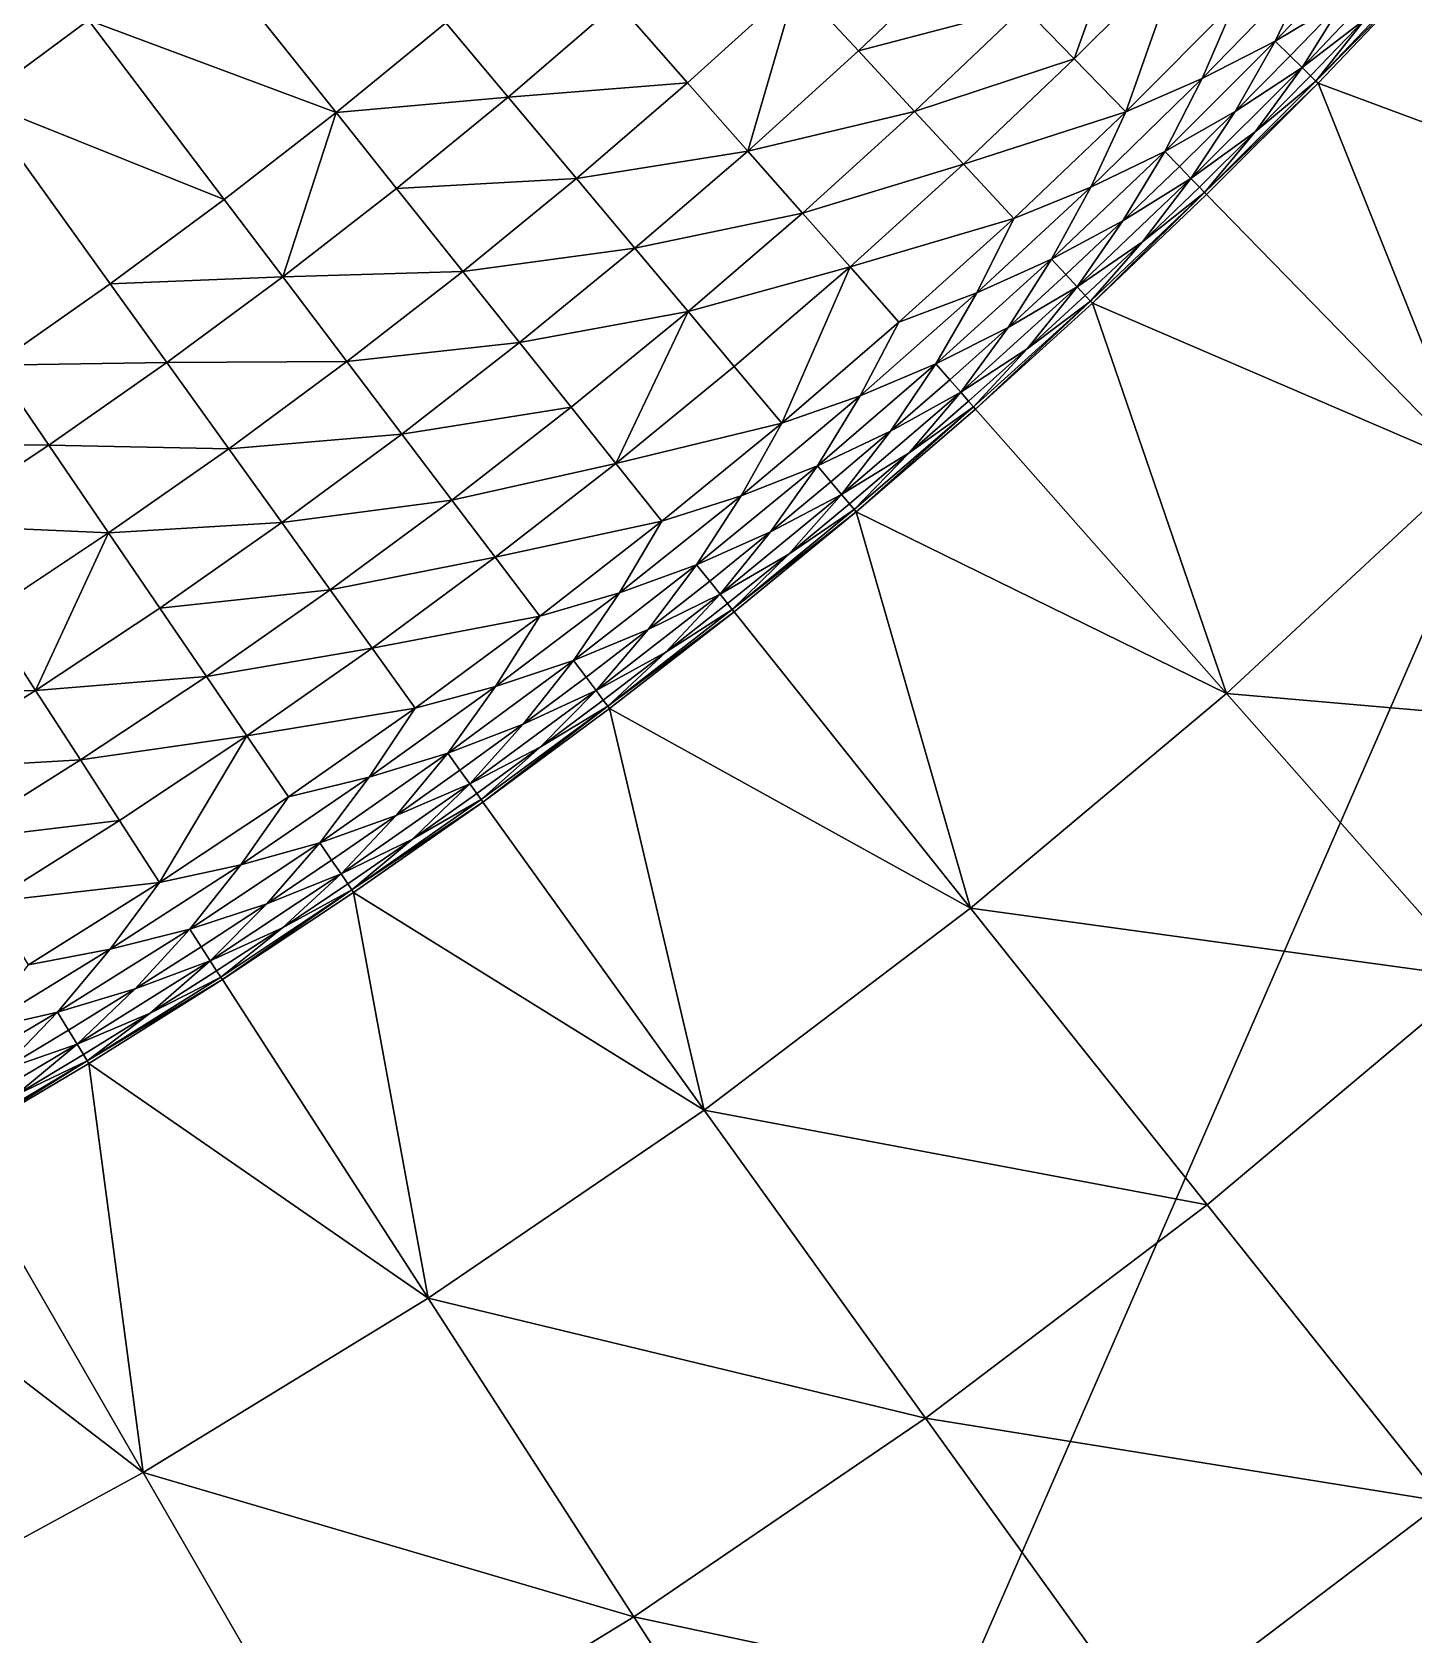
# Model space of a CAD drawing. Header units: millimetres. Extents: x -3250 to 8000, y -3250 to 3250.
# Drawn here: x 1281 to 1828, y -2359 to -1725 of the extents above; entities that cross this region are included whole.
import ezdxf

# ---------------------------------------------------------------- set-up
doc = ezdxf.new("R2010")
doc.units = ezdxf.units.MM
doc.header["$MEASUREMENT"] = 0
doc.layers.add('MESH_3D', color=2, linetype='CONTINUOUS')

msp = doc.modelspace()

# ---------------------------------------------------------------- linework, layer by layer
at = {"layer": 'MESH_3D'}
for points in [[(2150.48, 2436.79, 32500), (-3128.53, 880.23, 32500), (-2326.57, -2269.27, 32500)], [(2150.48, 2436.79, 32500), (-2326.57, -2269.27, 32500), (3105.61, 957.95, 32500)], [(3105.61, 957.95, 32500), (-2326.57, -2269.27, 32500), (-1962.36, -2590.68, 32500)], [(3105.61, 957.95, 32500), (-1962.36, -2590.68, 32500), (-1625, -2814.58, 32500)], [(3105.61, 957.95, 32500), (-1625, -2814.58, 32500), (-723.19, -3168.52, 32500)], [(3105.61, 957.95, 32500), (-723.19, -3168.52, 32500), (1410.12, -2928.15, 32500)], [(3105.61, 957.95, 32500), (1410.12, -2928.15, 32500), (2382.42, -2210.56, 32500)], [(1693.25, -1736, -303.82), (1673.41, -1715.67, -355.73), (1715.67, -1673.41, -355.73)], [(1736, -1693.25, -303.82), (1693.25, -1736, -303.82), (1715.67, -1673.41, -355.73)], [(1303.42, -1720.75, -630.5), (1260.11, -1752.71, -630.5), (1210.32, -1683.45, -698.41)], [(1786.7, -1699.76, -205.25), (1815.23, -1684.28, -171.85), (1772.67, -1729.02, -171.85)], [(1800.1, -1712.5, -138.74), (1772.67, -1729.02, -171.85), (1815.23, -1684.28, -171.85)], [(1401.37, -1757.26, -547.31), (1303.42, -1720.75, -630.5), (1345.91, -1687.72, -630.5)], [(1444.74, -1721.78, -547.31), (1401.37, -1757.26, -547.31), (1345.91, -1687.72, -630.5)], [(1650.58, -1692.26, -406.77), (1607.88, -1732.88, -406.77), (1583.4, -1706.5, -455.71)], [(1673.41, -1715.67, -355.73), (1607.88, -1732.88, -406.77), (1650.58, -1692.26, -406.77)], [(1713.63, -1756.9, -238.11), (1693.25, -1736, -303.82), (1736, -1693.25, -303.82)], [(1756.9, -1713.63, -238.11), (1713.63, -1756.9, -238.11), (1736, -1693.25, -303.82)], [(1800.1, -1712.5, -138.74), (1826.12, -1694.39, -105.25), (1783.31, -1739.39, -105.25)], [(1808.29, -1720.29, -71.93), (1783.31, -1739.39, -105.25), (1826.12, -1694.39, -105.25)], [(1786.7, -1699.76, -205.25), (1743.77, -1743.77, -205.25), (1756.9, -1713.63, -238.11)], [(1786.7, -1699.76, -205.25), (1772.67, -1729.02, -171.85), (1743.77, -1743.77, -205.25)], [(1831.76, -1699.63, -38.42), (1832.63, -1700.43), (1788.82, -1744.77, -38.42)], [(1808.29, -1720.29, -71.93), (1831.76, -1699.63, -38.42), (1788.82, -1744.77, -38.42)], [(1788.82, -1744.77, -38.42), (1832.63, -1700.43), (1789.67, -1745.59)], [(1832.63, -1700.43, 24000), (1789.67, -1745.59, 24000), (1789.67, -1745.59)], [(1832.63, -1700.43, 24000), (1789.67, -1745.59), (1832.63, -1700.43)], [(1942.59, -1802.46, 24200), (1789.67, -1745.59, 24000), (1832.63, -1700.43, 24000)], [(1583.4, -1706.5, -455.71), (1540.36, -1745.45, -455.71), (1512.58, -1713.96, -506.08)], [(1564.18, -1772.43, -406.77), (1540.36, -1745.45, -455.71), (1583.4, -1706.5, -455.71)], [(1607.88, -1732.88, -406.77), (1564.18, -1772.43, -406.77), (1583.4, -1706.5, -455.71)], [(1512.58, -1713.96, -506.08), (1469.38, -1751.13, -506.08), (1444.74, -1721.78, -547.31)], [(1540.36, -1745.45, -455.71), (1469.38, -1751.13, -506.08), (1512.58, -1713.96, -506.08)], [(1673.41, -1715.67, -355.73), (1630.12, -1756.85, -355.73), (1607.88, -1732.88, -406.77)], [(1693.25, -1736, -303.82), (1630.12, -1756.85, -355.73), (1673.41, -1715.67, -355.73)], [(1743.77, -1743.77, -205.25), (1713.63, -1756.9, -238.11), (1756.9, -1713.63, -238.11)], [(1800.1, -1712.5, -138.74), (1778.61, -1734.81, -138.74), (1772.67, -1729.02, -171.85)], [(1800.1, -1712.5, -138.74), (1783.31, -1739.39, -105.25), (1778.61, -1734.81, -138.74)], [(1357.13, -1791.65, -547.31), (1260.11, -1752.71, -630.5), (1303.42, -1720.75, -630.5)], [(1401.37, -1757.26, -547.31), (1357.13, -1791.65, -547.31), (1303.42, -1720.75, -630.5)], [(1469.38, -1751.13, -506.08), (1401.37, -1757.26, -547.31), (1444.74, -1721.78, -547.31)], [(1808.29, -1720.29, -71.93), (1786.7, -1742.7, -71.93), (1783.31, -1739.39, -105.25)], [(1808.29, -1720.29, -71.93), (1788.82, -1744.77, -38.42), (1786.7, -1742.7, -71.93)], [(1743.77, -1743.77, -205.25), (1772.67, -1729.02, -171.85), (1729.02, -1772.67, -171.85)], [(1756.84, -1756.84, -138.74), (1729.02, -1772.67, -171.85), (1772.67, -1729.02, -171.85)], [(1778.61, -1734.81, -138.74), (1756.84, -1756.84, -138.74), (1772.67, -1729.02, -171.85)], [(1630.12, -1756.85, -355.73), (1564.18, -1772.43, -406.77), (1607.88, -1732.88, -406.77)], [(1693.25, -1736, -303.82), (1649.44, -1777.67, -303.82), (1630.12, -1756.85, -355.73)], [(1713.63, -1756.9, -238.11), (1649.44, -1777.67, -303.82), (1693.25, -1736, -303.82)], [(1778.61, -1734.81, -138.74), (1783.31, -1739.39, -105.25), (1756.84, -1756.84, -138.74)], [(1756.84, -1756.84, -138.74), (1783.31, -1739.39, -105.25), (1739.39, -1783.31, -105.25)], [(1764.84, -1764.84, -71.93), (1739.39, -1783.31, -105.25), (1783.31, -1739.39, -105.25)], [(1786.7, -1742.7, -71.93), (1764.84, -1764.84, -71.93), (1783.31, -1739.39, -105.25)], [(1786.7, -1742.7, -71.93), (1788.82, -1744.77, -38.42), (1764.84, -1764.84, -71.93)], [(1540.36, -1745.45, -455.71), (1496.37, -1783.31, -455.71), (1469.38, -1751.13, -506.08)], [(1564.18, -1772.43, -406.77), (1496.37, -1783.31, -455.71), (1540.36, -1745.45, -455.71)], [(1743.77, -1743.77, -205.25), (1729.02, -1772.67, -171.85), (1699.76, -1786.7, -205.25)], [(1743.77, -1743.77, -205.25), (1699.76, -1786.7, -205.25), (1713.63, -1756.9, -238.11)], [(1788.82, -1744.77, -38.42), (1789.67, -1745.59), (1744.77, -1788.82, -38.42)], [(1764.84, -1764.84, -71.93), (1788.82, -1744.77, -38.42), (1744.77, -1788.82, -38.42)], [(1744.77, -1788.82, -38.42), (1789.67, -1745.59), (1745.59, -1789.67)], [(1745.59, -1789.67, 24000), (1745.59, -1789.67), (1789.67, -1745.59)], [(1789.67, -1745.59, 24000), (1745.59, -1789.67, 24000), (1789.67, -1745.59)], [(1850.33, -1897.05, 24200), (1745.59, -1789.67, 24000), (1789.67, -1745.59, 24000)], [(1942.59, -1802.46, 24200), (1850.33, -1897.05, 24200), (1789.67, -1745.59, 24000)], [(1312.04, -1824.93, -547.31), (1266.13, -1857.07, -547.31), (1260.11, -1752.71, -630.5)], [(1357.13, -1791.65, -547.31), (1312.04, -1824.93, -547.31), (1260.11, -1752.71, -630.5)], [(1469.38, -1751.13, -506.08), (1425.26, -1787.22, -506.08), (1401.37, -1757.26, -547.31)], [(1496.37, -1783.31, -455.71), (1425.26, -1787.22, -506.08), (1469.38, -1751.13, -506.08)], [(1380.26, -1822.2, -506.08), (1357.13, -1791.65, -547.31), (1401.37, -1757.26, -547.31)], [(1425.26, -1787.22, -506.08), (1380.26, -1822.2, -506.08), (1401.37, -1757.26, -547.31)], [(1630.12, -1756.85, -355.73), (1585.82, -1796.95, -355.73), (1564.18, -1772.43, -406.77)], [(1649.44, -1777.67, -303.82), (1585.82, -1796.95, -355.73), (1630.12, -1756.85, -355.73)], [(1713.63, -1756.9, -238.11), (1669.3, -1799.07, -238.11), (1649.44, -1777.67, -303.82)], [(1699.76, -1786.7, -205.25), (1669.3, -1799.07, -238.11), (1713.63, -1756.9, -238.11)], [(1756.84, -1756.84, -138.74), (1734.81, -1778.61, -138.74), (1729.02, -1772.67, -171.85)], [(1756.84, -1756.84, -138.74), (1739.39, -1783.31, -105.25), (1734.81, -1778.61, -138.74)], [(1764.84, -1764.84, -71.93), (1742.7, -1786.7, -71.93), (1739.39, -1783.31, -105.25)], [(1764.84, -1764.84, -71.93), (1744.77, -1788.82, -38.42), (1742.7, -1786.7, -71.93)], [(1564.18, -1772.43, -406.77), (1519.5, -1810.87, -406.77), (1496.37, -1783.31, -455.71)], [(1585.82, -1796.95, -355.73), (1519.5, -1810.87, -406.77), (1564.18, -1772.43, -406.77)], [(1699.76, -1786.7, -205.25), (1729.02, -1772.67, -171.85), (1684.28, -1815.23, -171.85)], [(1712.5, -1800.1, -138.74), (1684.28, -1815.23, -171.85), (1729.02, -1772.67, -171.85)], [(1734.81, -1778.61, -138.74), (1712.5, -1800.1, -138.74), (1729.02, -1772.67, -171.85)], [(1649.44, -1777.67, -303.82), (1604.61, -1818.24, -303.82), (1585.82, -1796.95, -355.73)], [(1669.3, -1799.07, -238.11), (1604.61, -1818.24, -303.82), (1649.44, -1777.67, -303.82)], [(1734.81, -1778.61, -138.74), (1739.39, -1783.31, -105.25), (1712.5, -1800.1, -138.74)], [(1451.45, -1820.06, -455.71), (1380.26, -1822.2, -506.08), (1425.26, -1787.22, -506.08)], [(1496.37, -1783.31, -455.71), (1451.45, -1820.06, -455.71), (1425.26, -1787.22, -506.08)], [(1519.5, -1810.87, -406.77), (1451.45, -1820.06, -455.71), (1496.37, -1783.31, -455.71)], [(1699.76, -1786.7, -205.25), (1654.68, -1828.52, -205.25), (1669.3, -1799.07, -238.11)], [(1699.76, -1786.7, -205.25), (1684.28, -1815.23, -171.85), (1654.68, -1828.52, -205.25)], [(1712.5, -1800.1, -138.74), (1739.39, -1783.31, -105.25), (1694.39, -1826.12, -105.25)], [(1720.29, -1808.29, -71.93), (1694.39, -1826.12, -105.25), (1739.39, -1783.31, -105.25)], [(1742.7, -1786.7, -71.93), (1720.29, -1808.29, -71.93), (1739.39, -1783.31, -105.25)], [(1742.7, -1786.7, -71.93), (1744.77, -1788.82, -38.42), (1720.29, -1808.29, -71.93)], [(1380.26, -1822.2, -506.08), (1312.04, -1824.93, -547.31), (1357.13, -1791.65, -547.31)], [(1744.77, -1788.82, -38.42), (1700.43, -1832.63), (1699.63, -1831.76, -38.42)], [(1720.29, -1808.29, -71.93), (1744.77, -1788.82, -38.42), (1699.63, -1831.76, -38.42)], [(1744.77, -1788.82, -38.42), (1745.59, -1789.67), (1700.43, -1832.63)], [(1745.59, -1789.67, 24000), (1700.43, -1832.63, 24000), (1700.43, -1832.63)], [(1745.59, -1789.67, 24000), (1700.43, -1832.63), (1745.59, -1789.67)], [(1850.33, -1897.05, 24200), (1700.43, -1832.63, 24000), (1745.59, -1789.67, 24000)], [(1585.82, -1796.95, -355.73), (1540.52, -1835.92, -355.73), (1519.5, -1810.87, -406.77)], [(1604.61, -1818.24, -303.82), (1540.52, -1835.92, -355.73), (1585.82, -1796.95, -355.73)], [(1669.3, -1799.07, -238.11), (1623.93, -1840.13, -238.11), (1604.61, -1818.24, -303.82)], [(1654.68, -1828.52, -205.25), (1623.93, -1840.13, -238.11), (1669.3, -1799.07, -238.11)], [(1712.5, -1800.1, -138.74), (1689.92, -1821.31, -138.74), (1684.28, -1815.23, -171.85)], [(1712.5, -1800.1, -138.74), (1694.39, -1826.12, -105.25), (1689.92, -1821.31, -138.74)], [(1519.5, -1810.87, -406.77), (1473.88, -1848.19, -406.77), (1451.45, -1820.06, -455.71)], [(1540.52, -1835.92, -355.73), (1473.88, -1848.19, -406.77), (1519.5, -1810.87, -406.77)], [(1720.29, -1808.29, -71.93), (1697.61, -1829.59, -71.93), (1694.39, -1826.12, -105.25)], [(1720.29, -1808.29, -71.93), (1699.63, -1831.76, -38.42), (1697.61, -1829.59, -71.93)], [(1604.61, -1818.24, -303.82), (1558.78, -1857.68, -303.82), (1540.52, -1835.92, -355.73)], [(1577.55, -1880.05, -238.11), (1558.78, -1857.68, -303.82), (1604.61, -1818.24, -303.82)], [(1623.93, -1840.13, -238.11), (1577.55, -1880.05, -238.11), (1604.61, -1818.24, -303.82)], [(1654.68, -1828.52, -205.25), (1684.28, -1815.23, -171.85), (1638.51, -1856.65, -171.85)], [(1667.09, -1842.23, -138.74), (1638.51, -1856.65, -171.85), (1684.28, -1815.23, -171.85)], [(1689.92, -1821.31, -138.74), (1667.09, -1842.23, -138.74), (1684.28, -1815.23, -171.85)], [(1334.4, -1856.04, -506.08), (1266.13, -1857.07, -547.31), (1312.04, -1824.93, -547.31)], [(1380.26, -1822.2, -506.08), (1334.4, -1856.04, -506.08), (1312.04, -1824.93, -547.31)], [(1405.62, -1855.68, -455.71), (1334.4, -1856.04, -506.08), (1380.26, -1822.2, -506.08)], [(1451.45, -1820.06, -455.71), (1405.62, -1855.68, -455.71), (1380.26, -1822.2, -506.08)], [(1473.88, -1848.19, -406.77), (1405.62, -1855.68, -455.71), (1451.45, -1820.06, -455.71)], [(1689.92, -1821.31, -138.74), (1694.39, -1826.12, -105.25), (1667.09, -1842.23, -138.74)], [(1654.68, -1828.52, -205.25), (1638.51, -1856.65, -171.85), (1608.58, -1869.21, -205.25)], [(1654.68, -1828.52, -205.25), (1608.58, -1869.21, -205.25), (1623.93, -1840.13, -238.11)], [(1667.09, -1842.23, -138.74), (1694.39, -1826.12, -105.25), (1648.34, -1867.8, -105.25)], [(1674.67, -1850.61, -71.93), (1648.34, -1867.8, -105.25), (1694.39, -1826.12, -105.25)], [(1697.61, -1829.59, -71.93), (1674.67, -1850.61, -71.93), (1694.39, -1826.12, -105.25)], [(1697.61, -1829.59, -71.93), (1699.63, -1831.76, -38.42), (1674.67, -1850.61, -71.93)], [(1540.52, -1835.92, -355.73), (1494.27, -1873.76, -355.73), (1473.88, -1848.19, -406.77)], [(1511.98, -1895.97, -303.82), (1494.27, -1873.76, -355.73), (1540.52, -1835.92, -355.73)], [(1558.78, -1857.68, -303.82), (1511.98, -1895.97, -303.82), (1540.52, -1835.92, -355.73)], [(1699.63, -1831.76, -38.42), (1654.21, -1874.45), (1653.43, -1873.57, -38.42)], [(1674.67, -1850.61, -71.93), (1699.63, -1831.76, -38.42), (1653.43, -1873.57, -38.42)], [(1699.63, -1831.76, -38.42), (1700.43, -1832.63), (1654.21, -1874.45)], [(1654.21, -1874.45, 24000), (1654.21, -1874.45), (1700.43, -1832.63)], [(1700.43, -1832.63, 24000), (1654.21, -1874.45, 24000), (1700.43, -1832.63)], [(1753.47, -1986.92, 24200), (1654.21, -1874.45, 24000), (1700.43, -1832.63, 24000)], [(1850.33, -1897.05, 24200), (1753.47, -1986.92, 24200), (1700.43, -1832.63, 24000)], [(1608.58, -1869.21, -205.25), (1577.55, -1880.05, -238.11), (1623.93, -1840.13, -238.11)], [(1667.09, -1842.23, -138.74), (1643.99, -1862.87, -138.74), (1638.51, -1856.65, -171.85)], [(1667.09, -1842.23, -138.74), (1648.34, -1867.8, -105.25), (1643.99, -1862.87, -138.74)], [(1473.88, -1848.19, -406.77), (1427.35, -1884.36, -406.77), (1405.62, -1855.68, -455.71)], [(1494.27, -1873.76, -355.73), (1427.35, -1884.36, -406.77), (1473.88, -1848.19, -406.77)], [(1674.67, -1850.61, -71.93), (1651.47, -1871.35, -71.93), (1648.34, -1867.8, -105.25)], [(1674.67, -1850.61, -71.93), (1653.43, -1873.57, -38.42), (1651.47, -1871.35, -71.93)], [(1334.4, -1856.04, -506.08), (1287.72, -1888.73, -506.08), (1266.13, -1857.07, -547.31)], [(1358.92, -1890.14, -455.71), (1287.72, -1888.73, -506.08), (1334.4, -1856.04, -506.08)], [(1405.62, -1855.68, -455.71), (1358.92, -1890.14, -455.71), (1334.4, -1856.04, -506.08)], [(1427.35, -1884.36, -406.77), (1358.92, -1890.14, -455.71), (1405.62, -1855.68, -455.71)], [(1608.58, -1869.21, -205.25), (1638.51, -1856.65, -171.85), (1591.71, -1896.93, -171.85)], [(1620.64, -1883.22, -138.74), (1591.71, -1896.93, -171.85), (1638.51, -1856.65, -171.85)], [(1643.99, -1862.87, -138.74), (1620.64, -1883.22, -138.74), (1638.51, -1856.65, -171.85)], [(1287.72, -1888.73, -506.08), (1219.44, -1888.06, -547.31), (1266.13, -1857.07, -547.31)], [(1577.55, -1880.05, -238.11), (1511.98, -1895.97, -303.82), (1558.78, -1857.68, -303.82)], [(1643.99, -1862.87, -138.74), (1648.34, -1867.8, -105.25), (1620.64, -1883.22, -138.74)], [(1608.58, -1869.21, -205.25), (1561.48, -1908.73, -205.25), (1577.55, -1880.05, -238.11)], [(1608.58, -1869.21, -205.25), (1591.71, -1896.93, -171.85), (1561.48, -1908.73, -205.25)], [(1620.64, -1883.22, -138.74), (1648.34, -1867.8, -105.25), (1601.26, -1908.31, -105.25)], [(1628.02, -1891.79, -71.93), (1601.26, -1908.31, -105.25), (1648.34, -1867.8, -105.25)], [(1651.47, -1871.35, -71.93), (1628.02, -1891.79, -71.93), (1648.34, -1867.8, -105.25)], [(1494.27, -1873.76, -355.73), (1447.1, -1910.43, -355.73), (1427.35, -1884.36, -406.77)], [(1511.98, -1895.97, -303.82), (1447.1, -1910.43, -355.73), (1494.27, -1873.76, -355.73)], [(1653.43, -1873.57, -38.42), (1606.97, -1915.11), (1606.21, -1914.21, -38.42)], [(1628.02, -1891.79, -71.93), (1653.43, -1873.57, -38.42), (1606.21, -1914.21, -38.42)], [(1653.43, -1873.57, -38.42), (1654.21, -1874.45), (1606.97, -1915.11)], [(1654.21, -1874.45, 24000), (1606.97, -1915.11), (1654.21, -1874.45)], [(1654.21, -1874.45, 24000), (1606.97, -1915.11, 24000), (1606.97, -1915.11)], [(1753.47, -1986.92, 24200), (1606.97, -1915.11, 24000), (1654.21, -1874.45, 24000)], [(1651.47, -1871.35, -71.93), (1653.43, -1873.57, -38.42), (1628.02, -1891.79, -71.93)], [(1577.55, -1880.05, -238.11), (1530.18, -1918.79, -238.11), (1511.98, -1895.97, -303.82)], [(1561.48, -1908.73, -205.25), (1530.18, -1918.79, -238.11), (1577.55, -1880.05, -238.11)], [(1287.72, -1888.73, -506.08), (1240.23, -1920.25, -506.08), (1219.44, -1888.06, -547.31)], [(1427.35, -1884.36, -406.77), (1379.93, -1919.36, -406.77), (1358.92, -1890.14, -455.71)], [(1447.1, -1910.43, -355.73), (1379.93, -1919.36, -406.77), (1427.35, -1884.36, -406.77)], [(1620.64, -1883.22, -138.74), (1597.04, -1903.28, -138.74), (1591.71, -1896.93, -171.85)], [(1620.64, -1883.22, -138.74), (1601.26, -1908.31, -105.25), (1597.04, -1903.28, -138.74)], [(1311.37, -1923.43, -455.71), (1240.23, -1920.25, -506.08), (1287.72, -1888.73, -506.08)], [(1358.92, -1890.14, -455.71), (1311.37, -1923.43, -455.71), (1287.72, -1888.73, -506.08)], [(1379.93, -1919.36, -406.77), (1311.37, -1923.43, -455.71), (1358.92, -1890.14, -455.71)], [(1628.02, -1891.79, -71.93), (1604.31, -1911.94, -71.93), (1601.26, -1908.31, -105.25)], [(1628.02, -1891.79, -71.93), (1606.21, -1914.21, -38.42), (1604.31, -1911.94, -71.93)], [(1511.98, -1895.97, -303.82), (1464.24, -1933.07, -303.82), (1447.1, -1910.43, -355.73)], [(1530.18, -1918.79, -238.11), (1464.24, -1933.07, -303.82), (1511.98, -1895.97, -303.82)], [(1561.48, -1908.73, -205.25), (1591.71, -1896.93, -171.85), (1543.92, -1936.02, -171.85)], [(1573.19, -1923.04, -138.74), (1543.92, -1936.02, -171.85), (1591.71, -1896.93, -171.85)], [(1597.04, -1903.28, -138.74), (1573.19, -1923.04, -138.74), (1591.71, -1896.93, -171.85)], [(1955.06, -2004.43, 24400), (1753.47, -1986.92, 24200), (1850.33, -1897.05, 24200)], [(1597.04, -1903.28, -138.74), (1601.26, -1908.31, -105.25), (1573.19, -1923.04, -138.74)], [(1447.1, -1910.43, -355.73), (1399.02, -1945.91, -355.73), (1379.93, -1919.36, -406.77)], [(1464.24, -1933.07, -303.82), (1399.02, -1945.91, -355.73), (1447.1, -1910.43, -355.73)], [(1561.48, -1908.73, -205.25), (1543.92, -1936.02, -171.85), (1513.41, -1947.07, -205.25)], [(1561.48, -1908.73, -205.25), (1513.41, -1947.07, -205.25), (1530.18, -1918.79, -238.11)], [(1573.19, -1923.04, -138.74), (1601.26, -1908.31, -105.25), (1553.19, -1947.64, -105.25)], [(1580.35, -1931.79, -71.93), (1553.19, -1947.64, -105.25), (1601.26, -1908.31, -105.25)], [(1604.31, -1911.94, -71.93), (1580.35, -1931.79, -71.93), (1601.26, -1908.31, -105.25)], [(1604.31, -1911.94, -71.93), (1606.21, -1914.21, -38.42), (1580.35, -1931.79, -71.93)], [(1311.37, -1923.43, -455.71), (1263.01, -1955.53, -455.71), (1240.23, -1920.25, -506.08)], [(1379.93, -1919.36, -406.77), (1331.65, -1953.17, -406.77), (1311.37, -1923.43, -455.71)], [(1399.02, -1945.91, -355.73), (1331.65, -1953.17, -406.77), (1379.93, -1919.36, -406.77)], [(1530.18, -1918.79, -238.11), (1481.87, -1956.34, -238.11), (1464.24, -1933.07, -303.82)], [(1513.41, -1947.07, -205.25), (1481.87, -1956.34, -238.11), (1530.18, -1918.79, -238.11)], [(1606.21, -1914.21, -38.42), (1606.97, -1915.11), (1557.99, -1953.66, -38.42)], [(1580.35, -1931.79, -71.93), (1606.21, -1914.21, -38.42), (1557.99, -1953.66, -38.42)], [(1557.99, -1953.66, -38.42), (1606.97, -1915.11), (1558.72, -1954.58)], [(1606.97, -1915.11, 24000), (1558.72, -1954.58), (1606.97, -1915.11)], [(1606.97, -1915.11, 24000), (1558.72, -1954.58, 24000), (1558.72, -1954.58)], [(1652.25, -2071.85, 24200), (1558.72, -1954.58, 24000), (1606.97, -1915.11, 24000)], [(1753.47, -1986.92, 24200), (1652.25, -2071.85, 24200), (1606.97, -1915.11, 24000)], [(1282.54, -1985.76, -406.77), (1263.01, -1955.53, -455.71), (1311.37, -1923.43, -455.71)], [(1331.65, -1953.17, -406.77), (1282.54, -1985.76, -406.77), (1311.37, -1923.43, -455.71)], [(1573.19, -1923.04, -138.74), (1549.09, -1942.5, -138.74), (1543.92, -1936.02, -171.85)], [(1573.19, -1923.04, -138.74), (1553.19, -1947.64, -105.25), (1549.09, -1942.5, -138.74)], [(1580.35, -1931.79, -71.93), (1556.14, -1951.34, -71.93), (1553.19, -1947.64, -105.25)], [(1580.35, -1931.79, -71.93), (1557.99, -1953.66, -38.42), (1556.14, -1951.34, -71.93)], [(1464.24, -1933.07, -303.82), (1415.6, -1968.97, -303.82), (1399.02, -1945.91, -355.73)], [(1481.87, -1956.34, -238.11), (1415.6, -1968.97, -303.82), (1464.24, -1933.07, -303.82)], [(1513.41, -1947.07, -205.25), (1543.92, -1936.02, -171.85), (1495.18, -1973.91, -171.85)], [(1524.76, -1961.66, -138.74), (1495.18, -1973.91, -171.85), (1543.92, -1936.02, -171.85)], [(1549.09, -1942.5, -138.74), (1524.76, -1961.66, -138.74), (1543.92, -1936.02, -171.85)], [(1549.09, -1942.5, -138.74), (1553.19, -1947.64, -105.25), (1524.76, -1961.66, -138.74)], [(1399.02, -1945.91, -355.73), (1350.07, -1980.19, -355.73), (1331.65, -1953.17, -406.77)], [(1415.6, -1968.97, -303.82), (1350.07, -1980.19, -355.73), (1399.02, -1945.91, -355.73)], [(1513.41, -1947.07, -205.25), (1495.18, -1973.91, -171.85), (1464.4, -1984.19, -205.25)], [(1513.41, -1947.07, -205.25), (1464.4, -1984.19, -205.25), (1481.87, -1956.34, -238.11)], [(1524.76, -1961.66, -138.74), (1553.19, -1947.64, -105.25), (1504.15, -1985.75, -105.25)], [(1531.69, -1970.59, -71.93), (1504.15, -1985.75, -105.25), (1553.19, -1947.64, -105.25)], [(1556.14, -1951.34, -71.93), (1531.69, -1970.59, -71.93), (1553.19, -1947.64, -105.25)], [(1556.14, -1951.34, -71.93), (1557.99, -1953.66, -38.42), (1531.69, -1970.59, -71.93)], [(1282.54, -1985.76, -406.77), (1213.87, -1986.41, -455.71), (1263.01, -1955.53, -455.71)], [(1350.07, -1980.19, -355.73), (1282.54, -1985.76, -406.77), (1331.65, -1953.17, -406.77)], [(1481.87, -1956.34, -238.11), (1432.64, -1992.68, -238.11), (1415.6, -1968.97, -303.82)], [(1464.4, -1984.19, -205.25), (1432.64, -1992.68, -238.11), (1481.87, -1956.34, -238.11)], [(1557.99, -1953.66, -38.42), (1558.72, -1954.58), (1508.8, -1991.89, -38.42)], [(1531.69, -1970.59, -71.93), (1557.99, -1953.66, -38.42), (1508.8, -1991.89, -38.42)], [(1508.8, -1991.89, -38.42), (1558.72, -1954.58), (1509.51, -1992.83)], [(1558.72, -1954.58, 24000), (1509.51, -1992.83), (1558.72, -1954.58)], [(1558.72, -1954.58, 24000), (1509.51, -1992.83, 24000), (1509.51, -1992.83)], [(1652.25, -2071.85, 24200), (1509.51, -1992.83, 24000), (1558.72, -1954.58, 24000)], [(1524.76, -1961.66, -138.74), (1500.18, -1980.52, -138.74), (1495.18, -1973.91, -171.85)], [(1524.76, -1961.66, -138.74), (1504.15, -1985.75, -105.25), (1500.18, -1980.52, -138.74)], [(1415.6, -1968.97, -303.82), (1366.07, -2003.65, -303.82), (1350.07, -1980.19, -355.73)], [(1432.64, -1992.68, -238.11), (1366.07, -2003.65, -303.82), (1415.6, -1968.97, -303.82)], [(1531.69, -1970.59, -71.93), (1507.01, -1989.53, -71.93), (1504.15, -1985.75, -105.25)], [(1531.69, -1970.59, -71.93), (1508.8, -1991.89, -38.42), (1507.01, -1989.53, -71.93)], [(1464.4, -1984.19, -205.25), (1495.18, -1973.91, -171.85), (1445.5, -2010.57, -171.85)], [(1475.38, -1999.07, -138.74), (1445.5, -2010.57, -171.85), (1495.18, -1973.91, -171.85)], [(1500.18, -1980.52, -138.74), (1475.38, -1999.07, -138.74), (1495.18, -1973.91, -171.85)], [(1350.07, -1980.19, -355.73), (1300.28, -2013.23, -355.73), (1282.54, -1985.76, -406.77)], [(1366.07, -2003.65, -303.82), (1300.28, -2013.23, -355.73), (1350.07, -1980.19, -355.73)], [(1500.18, -1980.52, -138.74), (1504.15, -1985.75, -105.25), (1475.38, -1999.07, -138.74)], [(1282.54, -1985.76, -406.77), (1232.63, -2017.12, -406.77), (1213.87, -1986.41, -455.71)], [(1300.28, -2013.23, -355.73), (1232.63, -2017.12, -406.77), (1282.54, -1985.76, -406.77)], [(1464.4, -1984.19, -205.25), (1414.48, -2020.08, -205.25), (1432.64, -1992.68, -238.11)], [(1464.4, -1984.19, -205.25), (1445.5, -2010.57, -171.85), (1414.48, -2020.08, -205.25)], [(1475.38, -1999.07, -138.74), (1504.15, -1985.75, -105.25), (1454.18, -2022.64, -105.25)], [(1482.09, -2008.16, -71.93), (1454.18, -2022.64, -105.25), (1504.15, -1985.75, -105.25)], [(1507.01, -1989.53, -71.93), (1482.09, -2008.16, -71.93), (1504.15, -1985.75, -105.25)], [(1507.01, -1989.53, -71.93), (1508.8, -1991.89, -38.42), (1482.09, -2008.16, -71.93)], [(1852.72, -2099.39, 24400), (1652.25, -2071.85, 24200), (1753.47, -1986.92, 24200)], [(1955.06, -2004.43, 24400), (1852.72, -2099.39, 24400), (1753.47, -1986.92, 24200)], [(1432.64, -1992.68, -238.11), (1382.51, -2027.78, -238.11), (1366.07, -2003.65, -303.82)], [(1414.48, -2020.08, -205.25), (1382.51, -2027.78, -238.11), (1432.64, -1992.68, -238.11)], [(1508.8, -1991.89, -38.42), (1459.36, -2029.85), (1458.67, -2028.89, -38.42)], [(1482.09, -2008.16, -71.93), (1508.8, -1991.89, -38.42), (1458.67, -2028.89, -38.42)], [(1508.8, -1991.89, -38.42), (1509.51, -1992.83), (1459.36, -2029.85)], [(1509.51, -1992.83, 24000), (1459.36, -2029.85), (1509.51, -1992.83)], [(1509.51, -1992.83, 24000), (1459.36, -2029.85, 24000), (1459.36, -2029.85)], [(1546.92, -2151.64, 24200), (1459.36, -2029.85, 24000), (1509.51, -1992.83, 24000)], [(1652.25, -2071.85, 24200), (1546.92, -2151.64, 24200), (1509.51, -1992.83, 24000)], [(1475.38, -1999.07, -138.74), (1450.34, -2017.3, -138.74), (1445.5, -2010.57, -171.85)], [(1475.38, -1999.07, -138.74), (1454.18, -2022.64, -105.25), (1450.34, -2017.3, -138.74)], [(1366.07, -2003.65, -303.82), (1315.69, -2037.09, -303.82), (1300.28, -2013.23, -355.73)], [(1331.53, -2061.61, -238.11), (1315.69, -2037.09, -303.82), (1366.07, -2003.65, -303.82)], [(1382.51, -2027.78, -238.11), (1331.53, -2061.61, -238.11), (1366.07, -2003.65, -303.82)], [(1482.09, -2008.16, -71.93), (1456.94, -2026.48, -71.93), (1454.18, -2022.64, -105.25)], [(1482.09, -2008.16, -71.93), (1458.67, -2028.89, -38.42), (1456.94, -2026.48, -71.93)], [(1300.28, -2013.23, -355.73), (1249.69, -2045.02, -355.73), (1232.63, -2017.12, -406.77)], [(1315.69, -2037.09, -303.82), (1249.69, -2045.02, -355.73), (1300.28, -2013.23, -355.73)], [(1414.48, -2020.08, -205.25), (1445.5, -2010.57, -171.85), (1394.93, -2045.98, -171.85)], [(1425.08, -2035.23, -138.74), (1394.93, -2045.98, -171.85), (1445.5, -2010.57, -171.85)], [(1450.34, -2017.3, -138.74), (1425.08, -2035.23, -138.74), (1445.5, -2010.57, -171.85)], [(1414.48, -2020.08, -205.25), (1363.68, -2054.72, -205.25), (1382.51, -2027.78, -238.11)], [(1414.48, -2020.08, -205.25), (1394.93, -2045.98, -171.85), (1363.68, -2054.72, -205.25)], [(1450.34, -2017.3, -138.74), (1454.18, -2022.64, -105.25), (1425.08, -2035.23, -138.74)], [(1363.68, -2054.72, -205.25), (1331.53, -2061.61, -238.11), (1382.51, -2027.78, -238.11)], [(1425.08, -2035.23, -138.74), (1454.18, -2022.64, -105.25), (1403.3, -2058.26, -105.25)], [(1431.56, -2044.49, -71.93), (1403.3, -2058.26, -105.25), (1454.18, -2022.64, -105.25)], [(1456.94, -2026.48, -71.93), (1431.56, -2044.49, -71.93), (1454.18, -2022.64, -105.25)], [(1456.94, -2026.48, -71.93), (1458.67, -2028.89, -38.42), (1431.56, -2044.49, -71.93)], [(1458.67, -2028.89, -38.42), (1459.36, -2029.85), (1407.63, -2064.62, -38.42)], [(1431.56, -2044.49, -71.93), (1458.67, -2028.89, -38.42), (1407.63, -2064.62, -38.42)], [(1407.63, -2064.62, -38.42), (1459.36, -2029.85), (1408.3, -2065.6)], [(1459.36, -2029.85, 24000), (1408.3, -2065.6), (1459.36, -2029.85)], [(1459.36, -2029.85, 24000), (1408.3, -2065.6, 24000), (1408.3, -2065.6)], [(1546.92, -2151.64, 24200), (1408.3, -2065.6, 24000), (1459.36, -2029.85, 24000)], [(1315.69, -2037.09, -303.82), (1264.5, -2069.26, -303.82), (1249.69, -2045.02, -355.73)], [(1331.53, -2061.61, -238.11), (1264.5, -2069.26, -303.82), (1315.69, -2037.09, -303.82)], [(1425.08, -2035.23, -138.74), (1399.6, -2052.83, -138.74), (1394.93, -2045.98, -171.85)], [(1425.08, -2035.23, -138.74), (1403.3, -2058.26, -105.25), (1399.6, -2052.83, -138.74)], [(1363.68, -2054.72, -205.25), (1394.93, -2045.98, -171.85), (1343.49, -2080.12, -171.85)], [(1373.9, -2070.12, -138.74), (1343.49, -2080.12, -171.85), (1394.93, -2045.98, -171.85)], [(1399.6, -2052.83, -138.74), (1373.9, -2070.12, -138.74), (1394.93, -2045.98, -171.85)], [(1431.56, -2044.49, -71.93), (1405.97, -2062.17, -71.93), (1403.3, -2058.26, -105.25)], [(1431.56, -2044.49, -71.93), (1407.63, -2064.62, -38.42), (1405.97, -2062.17, -71.93)], [(1399.6, -2052.83, -138.74), (1403.3, -2058.26, -105.25), (1373.9, -2070.12, -138.74)], [(1363.68, -2054.72, -205.25), (1312.03, -2088.08, -205.25), (1331.53, -2061.61, -238.11)], [(1363.68, -2054.72, -205.25), (1343.49, -2080.12, -171.85), (1312.03, -2088.08, -205.25)], [(1373.9, -2070.12, -138.74), (1403.3, -2058.26, -105.25), (1351.55, -2092.61, -105.25)], [(1380.15, -2079.54, -71.93), (1351.55, -2092.61, -105.25), (1403.3, -2058.26, -105.25)], [(1405.97, -2062.17, -71.93), (1380.15, -2079.54, -71.93), (1403.3, -2058.26, -105.25)], [(1331.53, -2061.61, -238.11), (1279.72, -2094.17, -238.11), (1264.5, -2069.26, -303.82)], [(1312.03, -2088.08, -205.25), (1279.72, -2094.17, -238.11), (1331.53, -2061.61, -238.11)], [(1407.63, -2064.62, -38.42), (1356.37, -2100.06), (1355.73, -2099.07, -38.42)], [(1380.15, -2079.54, -71.93), (1407.63, -2064.62, -38.42), (1355.73, -2099.07, -38.42)], [(1407.63, -2064.62, -38.42), (1408.3, -2065.6), (1356.37, -2100.06)], [(1408.3, -2065.6, 24000), (1356.37, -2100.06), (1408.3, -2065.6)], [(1408.3, -2065.6, 24000), (1356.37, -2100.06, 24000), (1356.37, -2100.06)], [(1437.75, -2226.07, 24200), (1356.37, -2100.06, 24000), (1408.3, -2065.6, 24000)], [(1405.97, -2062.17, -71.93), (1407.63, -2064.62, -38.42), (1380.15, -2079.54, -71.93)], [(1546.92, -2151.64, 24200), (1437.75, -2226.07, 24200), (1408.3, -2065.6, 24000)], [(1373.9, -2070.12, -138.74), (1347.98, -2087.09, -138.74), (1343.49, -2080.12, -171.85)], [(1373.9, -2070.12, -138.74), (1351.55, -2092.61, -105.25), (1347.98, -2087.09, -138.74)], [(1745.77, -2189.13, 24400), (1546.92, -2151.64, 24200), (1652.25, -2071.85, 24200)], [(1852.72, -2099.39, 24400), (1745.77, -2189.13, 24400), (1652.25, -2071.85, 24200)], [(1312.03, -2088.08, -205.25), (1343.49, -2080.12, -171.85), (1291.21, -2112.97, -171.85)], [(1321.86, -2103.73, -138.74), (1291.21, -2112.97, -171.85), (1343.49, -2080.12, -171.85)], [(1347.98, -2087.09, -138.74), (1321.86, -2103.73, -138.74), (1343.49, -2080.12, -171.85)], [(1380.15, -2079.54, -71.93), (1354.12, -2096.58, -71.93), (1351.55, -2092.61, -105.25)], [(1380.15, -2079.54, -71.93), (1355.73, -2099.07, -38.42), (1354.12, -2096.58, -71.93)], [(1312.03, -2088.08, -205.25), (1291.21, -2112.97, -171.85), (1259.56, -2120.14, -205.25)], [(1312.03, -2088.08, -205.25), (1259.56, -2120.14, -205.25), (1279.72, -2094.17, -238.11)], [(1347.98, -2087.09, -138.74), (1351.55, -2092.61, -105.25), (1321.86, -2103.73, -138.74)], [(1321.86, -2103.73, -138.74), (1351.55, -2092.61, -105.25), (1298.96, -2125.65, -105.25)], [(1327.88, -2113.3, -71.93), (1298.96, -2125.65, -105.25), (1351.55, -2092.61, -105.25)], [(1354.12, -2096.58, -71.93), (1327.88, -2113.3, -71.93), (1351.55, -2092.61, -105.25)], [(1354.12, -2096.58, -71.93), (1355.73, -2099.07, -38.42), (1327.88, -2113.3, -71.93)], [(1321.86, -2103.73, -138.74), (1295.53, -2120.05, -138.74), (1291.21, -2112.97, -171.85)], [(1321.86, -2103.73, -138.74), (1298.96, -2125.65, -105.25), (1295.53, -2120.05, -138.74)], [(1355.73, -2099.07, -38.42), (1356.37, -2100.06), (1302.97, -2132.22, -38.42)], [(1327.88, -2113.3, -71.93), (1355.73, -2099.07, -38.42), (1302.97, -2132.22, -38.42)], [(1302.97, -2132.22, -38.42), (1356.37, -2100.06), (1303.59, -2133.23)], [(1356.37, -2100.06, 24000), (1303.59, -2133.23), (1356.37, -2100.06)], [(1356.37, -2100.06, 24000), (1303.59, -2133.23, 24000), (1303.59, -2133.23)], [(1437.75, -2226.07, 24200), (1303.59, -2133.23, 24000), (1356.37, -2100.06, 24000)], [(1839.29, -2306.4, 24600), (1745.77, -2189.13, 24400), (1852.72, -2099.39, 24400)], [(1259.56, -2120.14, -205.25), (1291.21, -2112.97, -171.85), (1238.13, -2144.5, -171.85)], [(1269, -2136.03, -138.74), (1238.13, -2144.5, -171.85), (1291.21, -2112.97, -171.85)], [(1295.53, -2120.05, -138.74), (1269, -2136.03, -138.74), (1291.21, -2112.97, -171.85)], [(1327.88, -2113.3, -71.93), (1301.43, -2129.69, -71.93), (1298.96, -2125.65, -105.25)], [(1327.88, -2113.3, -71.93), (1302.97, -2132.22, -38.42), (1301.43, -2129.69, -71.93)], [(1295.53, -2120.05, -138.74), (1298.96, -2125.65, -105.25), (1269, -2136.03, -138.74)], [(1269, -2136.03, -138.74), (1298.96, -2125.65, -105.25), (1245.56, -2157.38, -105.25)], [(1274.78, -2145.75, -71.93), (1245.56, -2157.38, -105.25), (1298.96, -2125.65, -105.25)], [(1301.43, -2129.69, -71.93), (1274.78, -2145.75, -71.93), (1298.96, -2125.65, -105.25)], [(1302.97, -2132.22, -38.42), (1250, -2165.06), (1249.41, -2164.04, -38.42)], [(1274.78, -2145.75, -71.93), (1302.97, -2132.22, -38.42), (1249.41, -2164.04, -38.42)], [(1302.97, -2132.22, -38.42), (1303.59, -2133.23), (1250, -2165.06)], [(1303.59, -2133.23, 24000), (1250, -2165.06), (1303.59, -2133.23)], [(1303.59, -2133.23, 24000), (1250, -2165.06, 24000), (1250, -2165.06)], [(1325, -2294.97, 24200), (1250, -2165.06, 24000), (1303.59, -2133.23, 24000)], [(1301.43, -2129.69, -71.93), (1302.97, -2132.22, -38.42), (1274.78, -2145.75, -71.93)], [(1437.75, -2226.07, 24200), (1325, -2294.97, 24200), (1303.59, -2133.23, 24000)], [(1634.48, -2273.43, 24400), (1437.75, -2226.07, 24200), (1546.92, -2151.64, 24200)], [(1745.77, -2189.13, 24400), (1634.48, -2273.43, 24400), (1546.92, -2151.64, 24200)], [(1325, -2294.97, 24200), (1195.63, -2195.55, 24000), (1250, -2165.06, 24000)], [(1839.29, -2306.4, 24600), (1634.48, -2273.43, 24400), (1745.77, -2189.13, 24400)], [(1325, -2294.97, 24200), (1208.96, -2358.16, 24200), (1195.63, -2195.55, 24000)], [(2382.42, -2210.56, 32500), (1410.12, -2928.15, 32500), (2026.34, -2540.95, 32500)], [(1519.13, -2352.07, 24400), (1325, -2294.97, 24200), (1437.75, -2226.07, 24200)], [(1634.48, -2273.43, 24400), (1519.13, -2352.07, 24400), (1437.75, -2226.07, 24200)], [(1722.04, -2395.22, 24600), (1519.13, -2352.07, 24400), (1634.48, -2273.43, 24400)], [(1839.29, -2306.4, 24600), (1722.04, -2395.22, 24600), (1634.48, -2273.43, 24400)], [(1400, -2424.87, 24400), (1208.96, -2358.16, 24200), (1325, -2294.97, 24200)], [(1519.13, -2352.07, 24400), (1400, -2424.87, 24400), (1325, -2294.97, 24200)], [(1932.82, -2423.68, 24800), (1722.04, -2395.22, 24600), (1839.29, -2306.4, 24600)], [(1600.51, -2478.08, 24600), (1400, -2424.87, 24400), (1519.13, -2352.07, 24400)], [(1722.04, -2395.22, 24600), (1600.51, -2478.08, 24600), (1519.13, -2352.07, 24400)], [(1400, -2424.87, 24400), (1277.39, -2491.64, 24400), (1208.96, -2358.16, 24200)]]:
    msp.add_3dface(points, dxfattribs=at)

doc.saveas('drawing.dxf')
